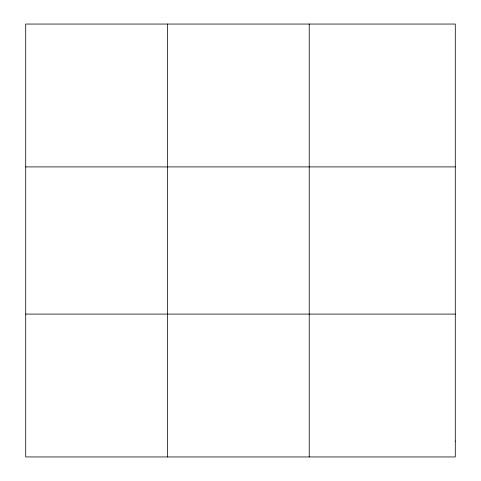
<?xml version="1.0" encoding="UTF-8"?>
<svg xmlns="http://www.w3.org/2000/svg" width="481" height="481" viewBox="0 0 481 481"><rect width="100%" height="100%" fill="white"/><g stroke="black" fill="none" stroke-linecap="round" stroke-linejoin="round"><path stroke-width="0.72" d="M167.472 24.05L167.472 456.95M309.229 24.05L309.229 456.95M25.715 166.907L455.285 166.907M25.715 314.093L455.285 314.093M455.285 441.077L455.285 456.95L25.715 456.95L25.715 24.05L455.285 24.05L455.285 441.077"/></g></svg>
